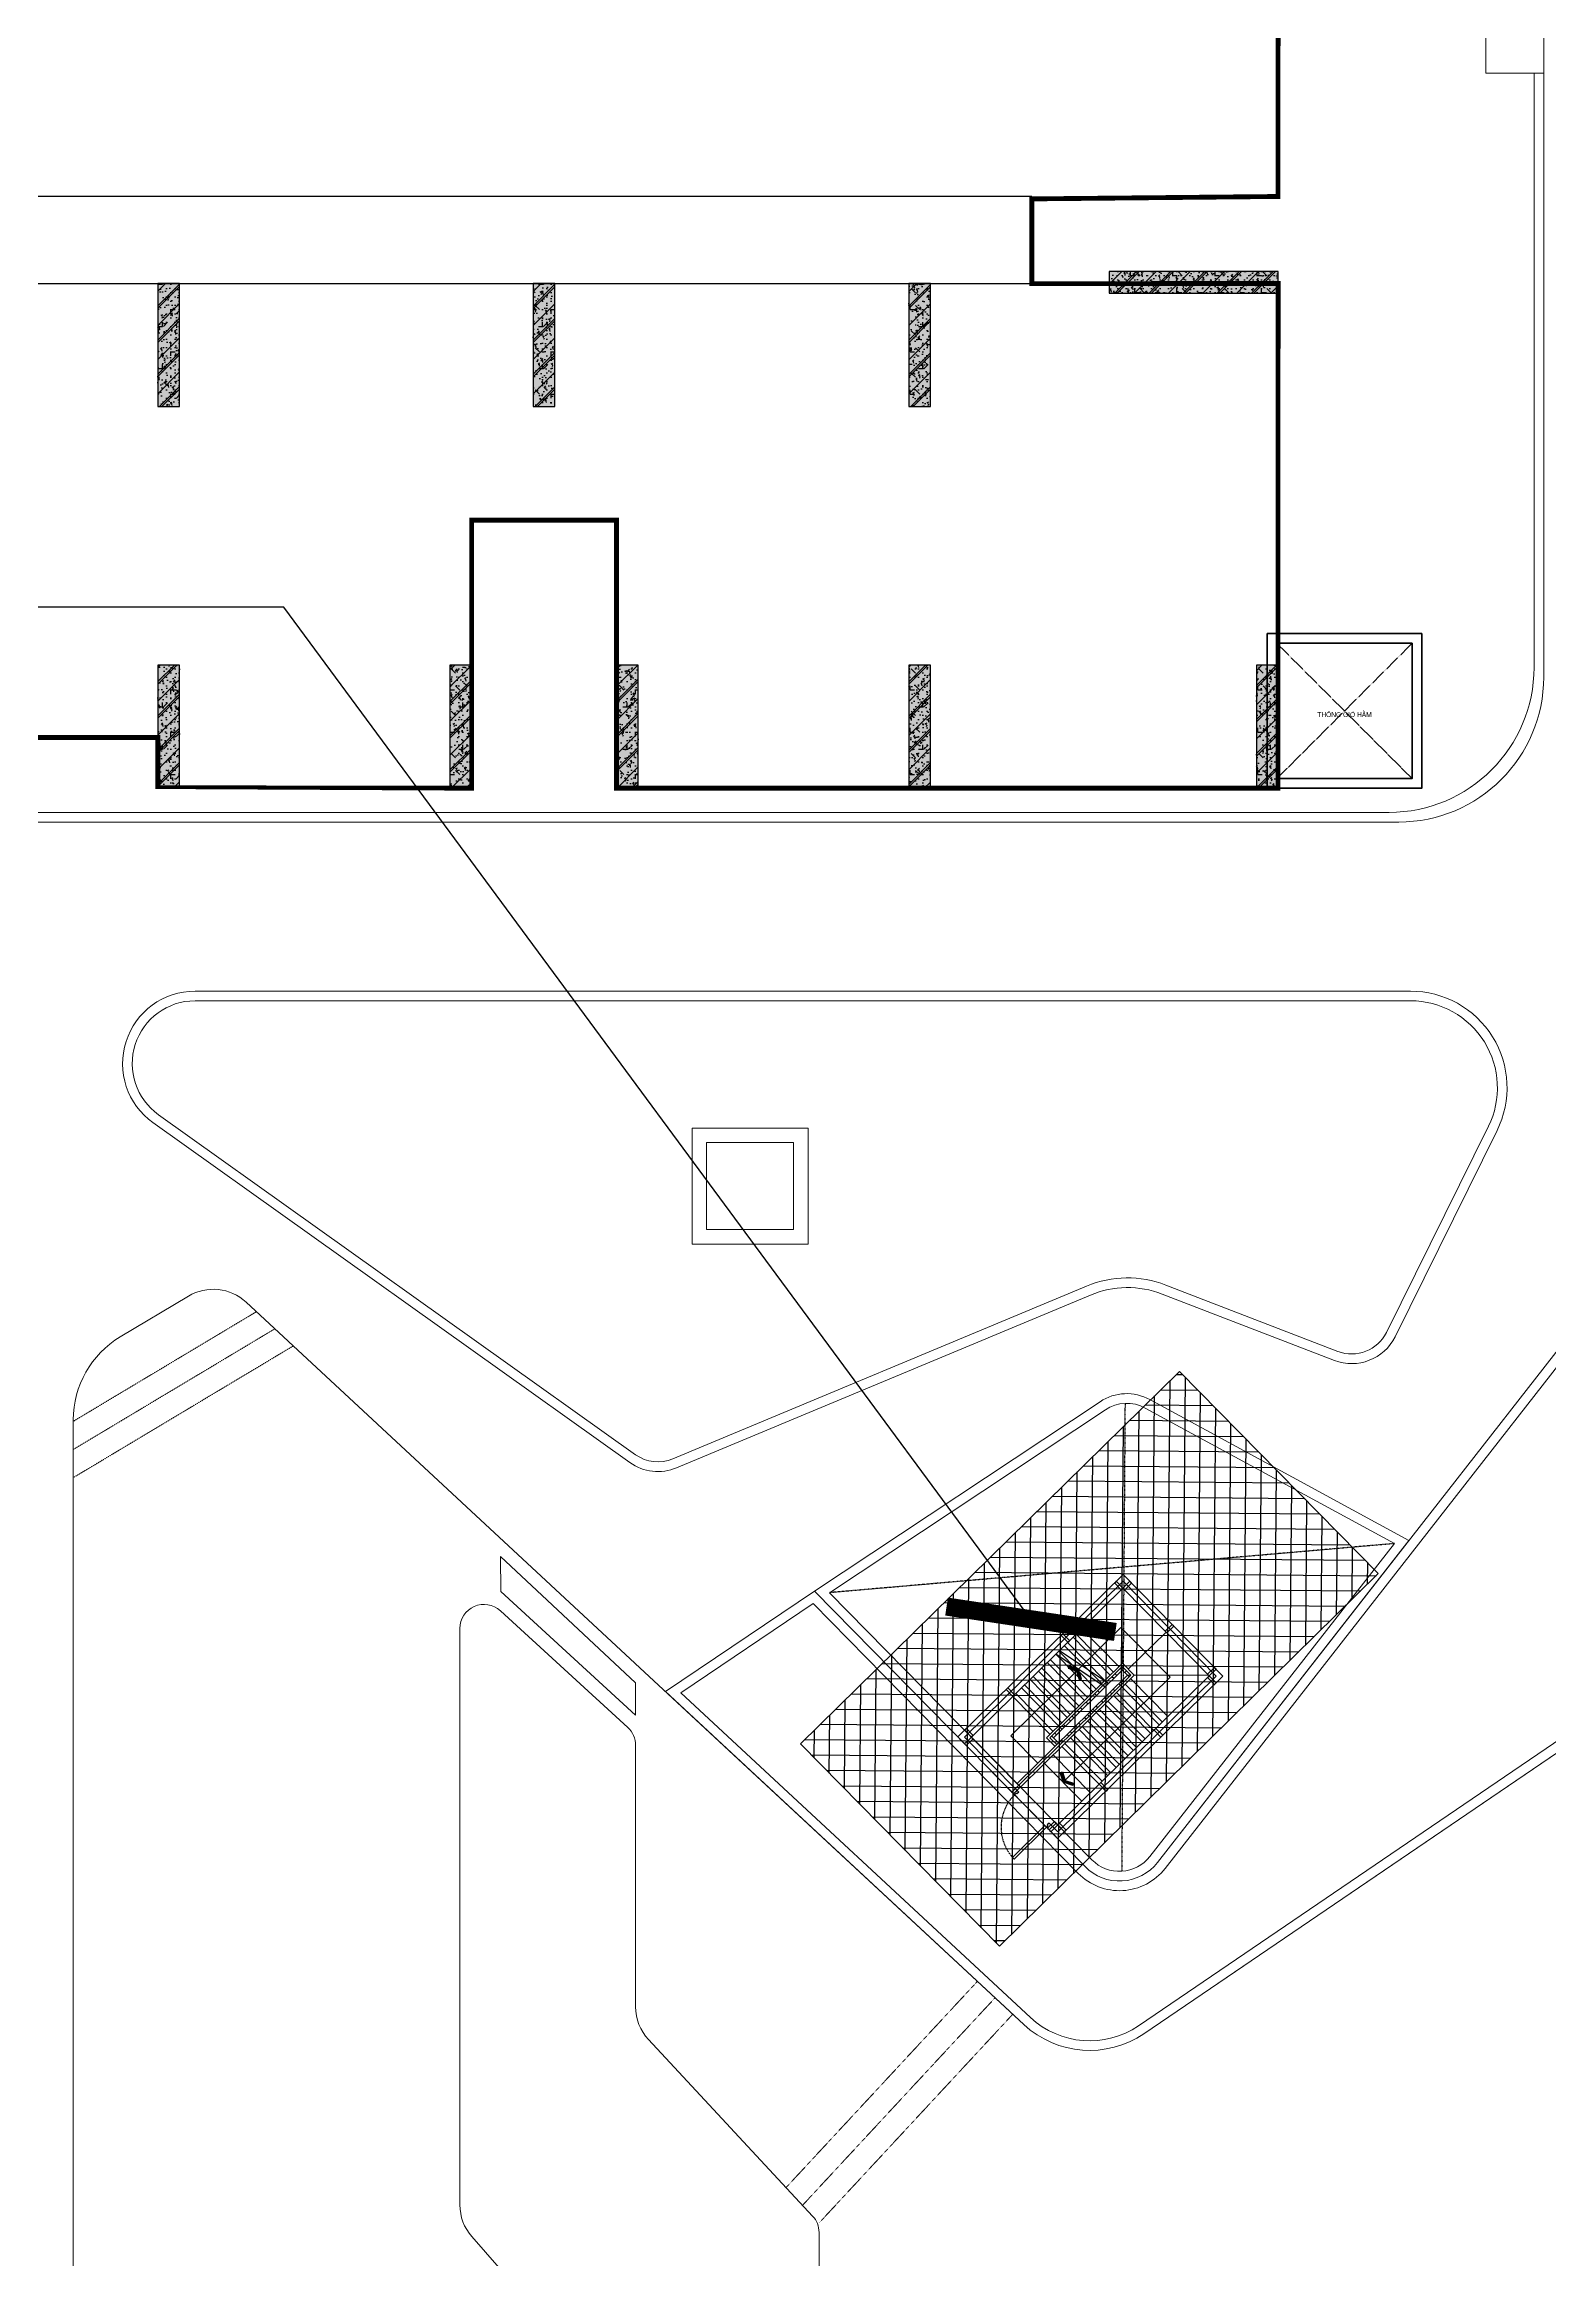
# Model space of a CAD drawing. Header units: millimetres. Extents: x 379264 to 1158416, y -283062 to 356890.
# Drawn here: x 1052620 to 1053243, y -4164 to -3247 of the extents above; entities that cross this region are included whole.
import ezdxf
from ezdxf.enums import TextEntityAlignment as Align

# ---------------------------------------------------------------- set-up
doc = ezdxf.new("R2010")
doc.units = ezdxf.units.MM
for name, pattern in [('keyplan TANG 1$0$Can Ho Tang 3$0$Unit OTEL Type3c$0$Hidden10.5', [1.5, 1, -0.5]), ('keyplan TANG 1$0$Core 1A$0$Hidden10.5', [1.5, 1, -0.5]), ('keyplan TANG 1$0$Hidden10.5', [1.5, 1, -0.5]), ('keyplan TANG 1$0$Hidden21', [3, 2, -1])]:
    doc.linetypes.add(name, pattern=pattern)
for name, color, linetype in [('BLOCK A - CHI TIET THANG 1$0$Dim 100', 1, 'Continuous'), ('CHI TIET THANG SAN VUON$0$Dim 50', 1, 'Continuous'), ('CHI TIET THANG SAN VUON$0$DnW', 20, 'Continuous'), ('keyplan TANG 1$0$Concrete Line', 250, 'Continuous'), ('keyplan TANG 1$0$Curtain Line', 250, 'Continuous'), ('keyplan TANG 1$0$Door', 250, 'Continuous'), ('keyplan TANG 1$0$Glass', 250, 'Continuous'), ('keyplan TANG 1$0$MB_Cot tang 1$0$Concrete Hatch', 250, 'Continuous'), ('keyplan TANG 1$0$MB_Cot tang 1$0$Concrete Line', 250, 'Continuous'), ('keyplan TANG 1$0$MB_Cot tang 1$0$Concrete Solid', 250, 'Continuous'), ('keyplan TANG 1$0$mb_unitmix twa 1-20$0$Net thay Tran', 250, 'Continuous'), ('keyplan TANG 1$0$Opening Hidden', 250, 'keyplan TANG 1$0$Core 1A$0$Hidden10.5'), ('keyplan TANG 1$0$Opening Line', 250, 'Continuous'), ('keyplan TANG 1$0$Opening Text', 250, 'Continuous'), ('keyplan TANG 1$0$Stair handrail', 250, 'Continuous'), ('keyplan TANG 1$0$Staircase', 250, 'Continuous'), ('keyplan TANG 1$0$Staircase Break', 250, 'Continuous'), ('keyplan TANG 1$0$Staircase Direction', 250, 'Continuous'), ('keyplan TANG 1$0$Staircase Hidden', 250, 'keyplan TANG 1$0$Hidden21')]:
    doc.layers.add(name, color=color, linetype=linetype)
for name, color, linetype, lineweight in [('keyplan TANG 1$0$Cau thang', 250, 'Continuous', 15), ('keyplan TANG 1$0$Hatch vat lieu', 250, 'Continuous', 5), ('keyplan TANG 1$0$Net cat Tuong', 250, 'Continuous', 40), ('keyplan TANG 1$0$Net Thay khac', 250, 'Continuous', 15), ('keyplan TANG 1$0$Net thay Tuong', 250, 'Continuous', 20), ('keyplan TANG 1$0$Ramp doc', 250, 'Continuous', 5)]:
    doc.layers.add(name, color=color, linetype=linetype, lineweight=lineweight)
doc.styles.add('[PMDC2013]STYLE', font='arial.ttf', dxfattribs={"width": 0.8})
doc.styles.add('keyplan TANG 1$0$VNI-HelveC', font='VHELVCN_0.TTF')
doc.dimstyles.new('BLOCK A - CHI TIET THANG 1$0$Dim 50 (A1-A2)', dxfattribs={"dimscale": 50, "dimtxt": 2.5, "dimasz": 0.7, "dimexe": 1, "dimexo": 1, "dimgap": 1, "dimtad": 1, "dimdec": 0, "dimzin": 12, "dimdsep": 46, "dimtxsty": '[PMDC2013]STYLE', "dimblk": 'ARCHTICK', "dimcen": 0, "dimdle": 1, "dimclrd": 2, "dimclre": 2, "dimclrt": 4, "dimadec": 0, "dimazin": 0, "dimtfac": 1, "dimtdec": 0, "dimtix": 1, "dimtmove": 2, "dimatfit": 3, "dimldrblk": 'ARCHTICK', "dimfxl": 1, "dimtolj": 1, "dimtzin": 0, "dimarcsym": 0})

# ---------------------------------------------------------------- blocks, each defined once
blk = doc.blocks.new('_ArchTick')
at = {"color": 0, "linetype": 'ByBlock', "const_width": 0.15}
blk.add_lwpolyline([(-0.5, -0.5), (0.5, 0.5)], dxfattribs=at)
blk = doc.blocks.new('*U31')
at = {"layer": 'keyplan TANG 1$0$Opening Hidden'}
for p, q in [((0, 0), (2800, 2800)), ((2800, 0), (0, 2800))]:
    blk.add_line(p, q, dxfattribs=at)
at = {"layer": 'keyplan TANG 1$0$Opening Line'}
blk.add_lwpolyline([(0, 0), (2800, 5.684341886080801e-14), (2800, 2800), (0, 2800)], close=True, dxfattribs=at)
at = {"layer": 'keyplan TANG 1$0$Opening Text', "style": 'keyplan TANG 1$0$VNI-HelveC'}
blk.add_attdef('OPENING', text='', height=100, dxfattribs=at).set_placement((1400.004036636092, 1325.000000000007), align=Align.MIDDLE_CENTER)
blk = doc.blocks.new('keyplan TANG 1$0$A$Cec98b088')
at = {"layer": 'keyplan TANG 1$0$Net cat Tuong'}
for points in [[(51625.00000143089, 133800.0000029143), (54825.00404919495, 133800.0000029143), (54825.00404776407, 130600), (51625, 130600)], [(51825.00000143089, 133600.0000029143), (54625.00404919495, 133600.0000029143), (54625.00404776407, 130800), (51825, 130800)]]:
    blk.add_lwpolyline(points, close=True, dxfattribs=at)
at = {"layer": 'keyplan TANG 1$0$Opening Line'}
blk.add_blockref('*U31', (51825, 130800), dxfattribs=at).add_auto_attribs({'OPENING': 'THOÂNG GIOÙ HAÀM'})
blk = doc.blocks.new('keyplan TANG 1$0$Door 1000-1')
at = {"color": 0, "linetype": 'ByBlock'}
blk.add_lwpolyline([(30, 100), (75, 100), (75, 1040.000000000015), (30, 1040.000000000015)], close=True, dxfattribs=at)
for points in [[(50, 55), (30, 55), (30, 100), (0, 100), (0, 0), (50, 0), (50, 55)], [(950.0000000000146, 55), (970.0000000000146, 55), (970.0000000000146, 100), (1000.000000000015, 100), (1000.000000000015, 0), (950.0000000000146, 0), (950.0000000000146, 55)]]:
    blk.add_lwpolyline(points, dxfattribs=at)
at = {"color": 0, "linetype": 'keyplan TANG 1$0$Hidden10.5'}
blk.add_arc((30, 100), 940.0000000000146, 0, 90, dxfattribs=at)
blk = doc.blocks.new('*U1442')
at = {"layer": 'keyplan TANG 1$0$Door'}
blk.add_blockref('keyplan TANG 1$0$Door 1000-1', (0, 0), dxfattribs=at)
blk = doc.blocks.new('keyplan TANG 1$0$Arrow 60')
at = {"linetype": 'ByBlock', "lineweight": -2}
h = blk.add_hatch(color=0, dxfattribs=at)
h.paths.add_polyline_path([(1.875, 0.9375000000000001), (1.651393202249892, 1.384713595499924), (0, 0.5590169943748364), (-1.651393202250176, 1.384713595499924), (-1.875, 0.9375000000001494), (0, 0)], flags=17)
h.paths.add_polyline_path([(1.651393202249892, 1.384713595499925), (1.875, 0.9375), (0, 0), (-1.875, 0.9375000000001492), (-1.651393202250176, 1.384713595499925), (0, 0.5590169943748364)])
blk.add_hatch(color=0, dxfattribs=at).paths.add_polyline_path([(1.651393202249892, 1.384713595499925), (1.875, 0.9375), (0, 0), (-1.875, 0.9375000000001492), (-1.651393202250176, 1.384713595499925), (0, 0.5590169943748364)])
at = {"color": 0, "linetype": 'ByBlock', "lineweight": -2}
blk.add_lwpolyline([(1.651393202249892, 1.384713595499925), (1.875, 0.9375), (0, 0), (-1.875, 0.9375000000001492), (-1.651393202250176, 1.384713595499925), (0, 0.5590169943748364)], close=True, dxfattribs=at)
blk = doc.blocks.new('keyplan TANG 1$0$A$C2EDF4948')
at = {"layer": 'keyplan TANG 1$0$Staircase'}
h = blk.add_hatch(dxfattribs=at)
h.set_pattern_fill('_USER', color=256, scale=250, angle=90, pattern_type=0)
h.set_pattern_definition([(134.5054804266072, (1851.83566381663, 1539.709282370197), (178.2958507192164, 175.2443711401622), [])])
h.paths.add_polyline_path([(2565.019066693494, 2240.686766930856), (1138.652260939765, 838.7317978095525), (1909.727493956481, 54.23005464499875), (3336.09429971021, 1456.185023766302)])
h.paths.add_polyline_path([(3371.143173938239, 1420.525853622457), (1944.77636818451, 18.57088450115407), (1979.825242412539, -17.08828564269061), (3406.192048166267, 1384.866683478613)])
h.paths.add_polyline_path([(3511.338670850382, 1277.889173047079), (2084.971865096653, -124.0657960742101), (2120.020739324682, -159.7249662180548), (3546.387545078411, 1242.230002903234)])
h.paths.add_polyline_path([(3581.436419306439, 1206.570832759404), (2155.069613552711, -195.3841363618994), (2926.144846569397, -979.8858795264532), (4352.511652323155, 422.0690895948501)])
at = {"layer": 'keyplan TANG 1$0$Curtain Line'}
for p, q in [((3280.6436532335774, 3224.4964289790128), (3262.814068161656, 3206.971991864996)), ((3420.8391501457204, 3081.8597484036336), (3280.6436532335774, 3224.4964289790128)), ((3420.839150145708, 3081.859748403629), (3563.475830721087, 3222.055245315743)), ((3563.475830721087, 3222.055245315743), (3581.000267835103, 3204.225660243821)), ((3244.984483089735, 3189.447554750979), (3262.814068161656, 3206.971991864996)), ((3385.179980001878, 3046.8108741756), (3244.984483089735, 3189.447554750979)), ((3385.179980001878, 3046.8108741756), (3403.0095650737994, 3064.3353112896166)), ((3420.8391501457204, 3081.8597484036336), (3403.0095650737994, 3064.3353112896166)), ((3420.839150145708, 3081.859748403629), (3438.363587259724, 3064.0301633317067)), ((3455.88802437374, 3046.200578259785), (3438.363587259724, 3064.0301633317067)), ((3455.88802437374, 3046.200578259785), (3598.5247049491186, 3186.3960751718987)), ((3598.5247049491186, 3186.3960751718987), (3581.000267835103, 3204.225660243821)), ((4297.061005846539, 2190.380494807585), (4439.697686421918, 2330.575991719699)), ((4332.10988007457, 2154.7213246637407), (4474.746560649949, 2294.9168215758546)), ((4439.697686421918, 2330.575991719699), (4457.222123535934, 2312.746406647777)), ((4474.746560649949, 2294.9168215758546), (4457.222123535934, 2312.746406647777)), ((2139.550208630622, 2102.932453682006), (2157.379793702543, 2120.456890796023)), ((2279.745705542766, 1960.295773106627), (2139.550208630622, 2102.932453682006)), ((2175.2093787744643, 2137.9813279100395), (2157.379793702543, 2120.456890796023)), ((2315.404875686608, 1995.3446473346603), (2175.2093787744643, 2137.9813279100395)), ((2279.745705542766, 1960.295773106627), (2297.575290614687, 1977.8202102206437)), ((2315.404875686608, 1995.3446473346603), (2297.575290614687, 1977.8202102206437)), ((4297.061005846539, 2190.380494807585), (4314.585442960555, 2172.5509097356626)), ((4332.10988007457, 2154.7213246637407), (4314.585442960555, 2172.5509097356626)), ((5173.28286154737, 1298.901241211483), (5315.919542122749, 1439.096738123597)), ((5208.331735775401, 1263.242071067639), (5350.96841635078, 1403.437567979753)), ((5315.919542122749, 1439.096738123597), (5333.443979236765, 1421.267153051675)), ((5350.96841635078, 1403.437567979753), (5333.443979236765, 1421.267153051675)), ((998.4567640276509, 981.3684783849749), (1016.286349099572, 998.8929154989917)), ((1138.652260939794, 838.7317978095962), (998.4567640276509, 981.3684783849749)), ((1034.115934171493, 1016.4173526130083), (1016.286349099572, 998.8929154989917)), ((1174.311431083636, 873.7806720376296), (1034.115934171493, 1016.4173526130083)), ((5172.672565631539, 1228.193196839595), (5190.50215070346, 1245.7176339536118)), ((5312.868062543683, 1085.556516264216), (5172.672565631539, 1228.193196839595)), ((5173.28286154737, 1298.901241211483), (5190.807298661386, 1281.0716561395611)), ((5208.331735775381, 1263.2420710676283), (5190.50215070346, 1245.7176339536118)), ((5208.331735775401, 1263.242071067639), (5190.807298661386, 1281.0716561395611)), ((5348.527232687525, 1120.6053904922496), (5208.331735775381, 1263.2420710676283)), ((5312.868062543683, 1085.556516264216), (5330.697647615603, 1103.0809533782328)), ((5348.527232687525, 1120.6053904922496), (5330.697647615603, 1103.0809533782328)), ((1138.652260939794, 838.7317978095962), (1156.4818460117149, 856.256234923613)), ((1174.311431083636, 873.7806720376296), (1156.4818460117149, 856.256234923613)), ((142.6366805753787, 140.1954969121725), (160.46626564729985, 157.71993402618924)), ((282.8321774875221, -2.441183663206175), (142.6366805753787, 140.1954969121725)), ((178.29585071922097, 175.24437114020597), (160.46626564729985, 157.71993402618924)), ((318.49134763136436, 32.607690564827294), (178.29585071922097, 175.24437114020597)), ((282.8321774875221, -2.441183663206175), (300.6617625594432, 15.08325345081056)), ((318.49134763136436, 32.607690564827294), (300.6617625594432, 15.08325345081056)), ((4067.238291172427, 141.6780957706214), (4085.067876244348, 159.20253288463815)), ((4207.433788084571, -0.9585848047572654), (4067.238291172427, 141.6780957706214)), ((4102.897461316269, 176.72696999865488), (4085.067876244348, 159.20253288463815)), ((4243.0929582284125, 34.090289423276204), (4102.897461316269, 176.72696999865488)), ((4207.433788084571, -0.9585848047572654), (4225.263373156491, 16.56585230925947)), ((4243.0929582284125, 34.090289423276204), (4225.263373156491, 16.56585230925947)), ((140.1954969121143, -142.6366805753496), (282.832177487493, -2.441183663235279)), ((140.1954969121143, -142.6366805753496), (157.7199340261301, -160.46626564727165)), ((175.24437114014592, -178.29585071919368), (157.7199340261301, -160.46626564727165)), ((175.24437114014592, -178.29585071919368), (317.8810517155247, -38.10035380707936)), ((282.832177487493, -2.441183663235279), (300.35661460150885, -20.27076873515732)), ((317.8810517155247, -38.10035380707936), (300.35661460150885, -20.27076873515732)), ((1120.480692864425, -1139.991299286543), (1263.117373439803, -999.7958023744286)), ((1120.480692864425, -1139.991299286543), (1138.005129978441, -1157.8208843584648)), ((1155.5295670924565, -1175.650469430387), (1138.005129978441, -1157.8208843584648)), ((1155.5295670924565, -1175.650469430387), (1298.1662476678346, -1035.4549725182726)), ((1263.117373439803, -999.7958023744286), (1280.6418105538187, -1017.6253874463506)), ((1298.1662476678346, -1035.4549725182726), (1280.6418105538187, -1017.6253874463506)), ((2926.144846569456, -979.8858795264096), (2943.974431641377, -962.3614424123928)), ((3066.34034348157, -1122.522560101788), (2926.144846569456, -979.8858795264096)), ((2961.8040167132986, -944.8370052983761), (2943.974431641377, -962.3614424123928)), ((3101.9995136254124, -1087.4736858737547), (2961.8040167132986, -944.8370052983761)), ((3066.34034348157, -1122.522560101788), (3084.1699285534914, -1104.9981229877712)), ((3101.9995136254124, -1087.4736858737547), (3084.1699285534914, -1104.9981229877712)), ((1856.5070516532, -1888.833872307296), (1999.143732228578, -1748.638375395152)), ((1891.5559258812316, -1924.49304245114), (2034.1926064566096, -1784.297545538996)), ((1892.639208313747, -1925.595187767496), (2035.275888889126, -1785.399690855382)), ((1927.6880825417786, -1961.25435791134), (2070.3247631171575, -1821.058860999226)), ((1999.143732228578, -1748.638375395152), (2016.668169342594, -1766.4679604670741)), ((2034.1926064566096, -1784.297545538996), (2016.668169342594, -1766.4679604670741)), ((2035.275888889126, -1785.399690855382), (2052.800326003142, -1803.2292759273041)), ((2070.3247631171575, -1821.058860999226), (2052.800326003142, -1803.2292759273041)), ((2070.324763117183, -1821.058860999212), (2088.154348189104, -1803.534423885195)), ((2210.520260029327, -1963.695541574591), (2070.324763117183, -1821.058860999212)), ((2105.9839332610254, -1786.0099867711783), (2088.154348189104, -1803.534423885195)), ((2246.1794301731693, -1928.6466673465575), (2105.9839332610254, -1786.0099867711783)), ((1856.5070516532, -1888.833872307296), (1874.0314887672157, -1906.663457379218)), ((1891.5559258812316, -1924.49304245114), (1874.0314887672157, -1906.663457379218)), ((1892.639208313747, -1925.595187767496), (1910.1636454277627, -1943.424772839418)), ((1927.6880825417786, -1961.25435791134), (1910.1636454277627, -1943.424772839418)), ((2210.520260029327, -1963.695541574591), (2228.3498451012483, -1946.1711044605743)), ((2246.1794301731693, -1928.6466673465575), (2228.3498451012483, -1946.1711044605743))]:
    blk.add_line(p, q, dxfattribs=at)
for points in [[(1155.529567092512, -1175.650469430402), (0, 0), (3423.280333808973, 3364.691925891151), (5491.163913262862, 1260.800887404359), (2067.883579453919, -2103.891038486763), (1856.50705165317, -1888.833872307296)], [(1298.16624766789, -1035.454972518288), (282.832177487493, -2.441183663235279), (3420.839150145708, 3081.859748403629), (5208.331735775399, 1263.242071067623), (2070.324763117154, -1821.058860999241), (1999.143732228549, -1748.638375395152)]]:
    blk.add_lwpolyline(points, dxfattribs=at)
at = {"layer": 'keyplan TANG 1$0$Door'}
blk.add_line((1856.50705165317, -1888.833872307296), (1155.529567092512, -1175.650469430402), dxfattribs=at)
at = {"layer": 'keyplan TANG 1$0$Glass'}
blk.add_lwpolyline([(1226.847907380201, -1105.552720974345), (141.4160887437465, -1.220591831603087), (3422.05974197734, 3223.275837147376), (5349.747824519145, 1262.02147923602), (2069.104171285551, -1962.474949742988), (1927.825391940889, -1818.736123851239)], dxfattribs=at)
at = {"layer": 'keyplan TANG 1$0$Net cat Tuong'}
for p, q in [((1155.529567092512, -1175.650469430402), (1298.16624766789, -1035.454972518288)), ((1999.143732228549, -1748.638375395152), (1856.50705165317, -1888.833872307296))]:
    blk.add_line(p, q, dxfattribs=at)
at = {"layer": 'keyplan TANG 1$0$Net Thay khac'}
for points in [[(3406.192048166035, 1525.083070450666), (3406.192048166035, 3067.463327145917)], [(3530.083699796, 1401.47567671891), (4314.585442960437, 2172.550909735524)], [(3406.192048166035, 1384.866683478729), (3406.192048166035, 1454.974876964523)], [(3458.76535950831, 1331.377928262853), (3494.424529652169, 1366.426802490882)], [(3511.338670850382, 1277.889173047108), (3581.446864336496, 1277.889173047108)], [(3651.555057822639, 1277.889173047108), (5193.935314517672, 1277.889173047108)]]:
    blk.add_lwpolyline(points, dxfattribs=at)
at = {"layer": 'keyplan TANG 1$0$Stair handrail'}
for points in [[(1264.200655872439, -1000.897947690828), (3582.046715222241, 1277.278877131277), (3406.802344082098, 1455.574727850486), (1909.117198040243, -16.47798972729652), (2049.312694952765, -159.1146703024278)], [(2013.653524808993, -194.1635445305437), (1838.409153668268, -15.86769381158228), (3407.4126399979, 1526.282772222359), (3652.7547595941, 1276.668581215461), (1299.249530100467, -1036.557117834687)]]:
    blk.add_lwpolyline(points, dxfattribs=at)
at = {"layer": 'keyplan TANG 1$0$Staircase'}
for p, q in [((3420.839150145737, 3081.859748403629), (282.8321774875221, -2.441183663220727)), ((5208.331735775399, 1263.242071067623), (3420.839150145737, 3081.859748403629)), ((2979.502598271763, 1105.696281485973), (2208.427365255047, 1890.198024650526)), ((3157.798448990972, 1280.940652626145), (2386.723215974256, 2065.442395790684)), ((3336.09429971021, 1456.185023766302), (2565.019066693494, 2240.686766930856)), ((2622.910896833346, 755.2075392056431), (1851.83566381663, 1539.709282370197)), ((3406.192048166267, 1384.866683478613), (1979.825242412539, -17.08828564269061)), ((2801.206747552555, 930.4519103458006), (2030.131514535839, 1714.953653510354)), ((3546.387545078411, 1242.230002903234), (3371.143173938239, 1420.525853622457)), ((3371.143173938239, 1420.525853622457), (3406.192048166267, 1384.866683478613)), ((3511.338670850382, 1277.889173047079), (1229.151781644381, -965.2387775469979)), ((2088.02334467569, 229.4744257851562), (1316.948111658974, 1013.97616894971)), ((2266.319195394899, 404.7187969253137), (1495.243962378183, 1189.220540089867)), ((2444.615046114137, 579.9631680654857), (1673.539813097392, 1364.464911230039)), ((5208.331735775399, 1263.242071067623), (2070.324763117183, -1821.058860999226)), ((3049.600346727821, 1034.377941198283), (3014.551472499792, 1070.037111342128)), ((3189.795843639964, 891.7412606229191), (3154.746969411935, 927.4004307667492)), ((3227.896197447029, 1209.622312338455), (3192.847323219001, 1245.281482482285)), ((3368.091694359173, 1066.985631763077), (3333.042820131144, 1102.644801906921)), ((4174.215801603917, 246.8247184546781), (3403.140568587201, 1031.326461619232)), ((3511.338670850382, 1277.889173047079), (3546.387545078411, 1242.230002903234)), ((4352.511652323155, 422.0690895948501), (3581.436419306439, 1206.570832759404)), ((1909.727493955957, 54.23005464448943), (1138.652260937408, 838.7317978072388)), ((2514.712794570194, 508.6448277777963), (2479.663920342166, 544.303997921641)), ((2693.008645289403, 683.8891989179538), (2657.959771061374, 719.5483690617984)), ((2833.204142201517, 541.2525183425896), (2798.155267973489, 576.9116884864343)), ((2871.304496008612, 859.1335700581112), (2836.255621780583, 894.7927402019559)), ((3639.328249446291, -278.9083949658088), (2868.253016429546, 505.5933481987449)), ((3011.499992920726, 716.4968894827471), (2976.451118692727, 752.1560596265772)), ((3817.6241001655, -103.6640238256514), (3046.548867148784, 680.8377193389024)), ((3995.919950884709, 71.58034731452062), (3224.844717867993, 856.0820904790744)), ((2084.971865096537, -124.0657960743119), (1944.776368184073, 18.57088450073206)), ((2158.121093131747, 158.1560854974668), (2123.072218903719, 193.8152556413115)), ((2298.316590043891, 15.51940492210269), (2263.267715815862, 51.17857506593282)), ((2336.416943850985, 333.4004566376243), (2301.368069622928, 369.059626781469)), ((2476.6124407631, 190.7637760622601), (2441.563566535071, 226.4229462060903)), ((3282.736548007844, -629.3971372461383), (2511.661314991128, 155.1046059184155)), ((2654.908291482308, 366.0081472024322), (2619.85941725428, 401.6673173462623)), ((3461.032398727053, -454.1527661059663), (2689.957165710337, 330.3489770585875)), ((2747.848995850189, -1155.130250666625), (1976.773762833502, -370.6285075020714)), ((2926.144846569397, -979.8858795264532), (2155.069613552711, -195.3841363618994)), ((3104.440697288635, -804.6415083862958), (2333.365464271919, -20.13976522174198)), ((2569.55314513098, -1330.374621806783), (1798.477912114293, -545.8728786422289))]:
    blk.add_line(p, q, dxfattribs=at)
blk.add_lwpolyline([(1656.668807102571, -545.0385767239495), (1095.886819454026, 25.50814557755075), (3378.466724927974, 2269.022386084966)], dxfattribs=at)
at = {"layer": 'keyplan TANG 1$0$Staircase Break'}
for p, q in [((3049.600346727821, 1034.377941198283), (2030.131514535839, 1714.953653510369)), ((3122.449955208052, 1105.980750654737), (2102.98112301607, 1786.556462966808))]:
    blk.add_line(p, q, dxfattribs=at)
at = {"layer": 'keyplan TANG 1$0$Staircase Direction'}
for q in [(3378.466724927974, 2269.022386084966), (2184.015528622636, -938.1237502245203)]:
    blk.add_line((4394.884077540919, 1234.906451913514), q, dxfattribs=at)
at = {"layer": 'keyplan TANG 1$0$Staircase Hidden'}
blk.add_line((1229.151781644381, -965.2387775469979), (1124.005158960295, -858.2612671154639), dxfattribs=at)
at = {"layer": 'keyplan TANG 1$0$Door', "rotation": 134.5054804266071}
blk.add_blockref('*U1442', (1927.825391940831, -1818.736123851151), dxfattribs=at)
at = {"layer": 'keyplan TANG 1$0$Staircase Direction'}
for p, xscale, yscale, zscale, rotation in [((2497.388062623853, 1403.023118700658), -100, 100, 100, 134.5054804266071), ((2184.015528622636, -938.1237502245058), 99.99999999999999, 99.99999999999999, 99.99999999999999, 314.5054804266072)]:
    blk.add_blockref('keyplan TANG 1$0$Arrow 60', p, dxfattribs=dict(at, xscale=xscale, yscale=yscale, zscale=zscale, rotation=rotation))
blk = doc.blocks.new('keyplan TANG 1$0$A$Cfd327bcb')
at = {"layer": 'keyplan TANG 1$0$Cau thang'}
blk.add_blockref('keyplan TANG 1$0$A$C2EDF4948', (45217.16782251231, 111210.5713838613), dxfattribs=at)
blk = doc.blocks.new('*U1378')
at = {"layer": 'keyplan TANG 1$0$MB_Cot tang 1$0$Concrete Hatch'}
h = blk.add_hatch(dxfattribs=at)
h.set_pattern_fill('CONCRETE', color=256, scale=50, style=0, pattern_type=2)
h.set_pattern_definition([(45, (-100, -2300), (-176.7766952966369, 176.7766952966369), []), (45, (-100, -2250), (-353.5533905932737, 353.5533905932738), []), (49.99999999999999, (-100, -2300), (358.6300913003767, -31.37606749129755), [37.5, -412.5]), (355, (-100, -2300), (-69.3756668065, 376.0960668500059), [30, -330]), (100.4514, (-70.11416, -2302.614669999999), (289.2546908570108, 344.7197710304768), [31.870095, -350.571056]), (46.18420000000001, (-100, -2200), (533.6205243128222, -82.75950716450905), [56.25, -618.75]), (96.6356, (-55.53162750000001, -2206.8966535), (467.3313527743517, 487.0589354502209), [47.805144, -525.8565]), (351.1842, (-100, -2200), (467.3309725668136, 487.0593004626623), [45, -495]), (21, (-50, -2225), (298.4535260592309, -201.3094453326694), [37.5, -412.5]), (326.0000000000001, (-50, -2225), (121.6576659607909, 362.5750225234265), [30, -330]), (71.4514, (-25.1288835, -2241.775803), (420.111314290745, 161.2652483549762), [31.870095, -350.571056]), (37.50000000000001, (-100, -2300), (6.079927658645334, 166.4469269156558), [0, -326, 0, -335, 0, -331.25]), (7.499999999999999, (-100, -2300), (131.5347687210743, 197.2058559411801), [0, -191, 0, -318.5, 0, -126.25]), (327.5, (-211.5, -2300), (266.9112180862045, -11.2774358671899), [0, -125, 0, -390, 0, -517.5]), (317.5, (-261.5, -2300), (291.5930846711931, 50.05249116615882), [0, -162.5, 0, -259, 0, -367.5]), (0, (75, -2125), (0, 875), [87.5, -787.5]), (0, (337.5, -1950), (0, 875), [87.5, -787.5]), (0, (162.5, -1600), (0, 875), [87.5, -350, 87.5, -350]), (90, (75, -2125), (-875, 5.35782974626967e-14), [87.5, -787.5]), (90, (162.5, -1600), (-875, 5.35782974626967e-14), [87.5, -787.5]), (90, (425, -1950), (-875, 5.35782974626967e-14), [87.5, -787.5]), (90, (600, -1687.5), (-875, 5.35782974626967e-14), [87.5, -787.5]), (135, (162.5, -2125), (-875.016357447105, 8.881784197001252e-14), [123.76, -1113.7]), (135, (250, -1600), (-875.016357447105, 8.881784197001252e-14), [123.76, -1113.7]), (45, (337.5, -1950), (8.881784197001252e-14, 875.016357447105), [123.76, -247.485, 123.76, -742.455]), (0, (-275, -2300), (87.5, 87.5), [-175, 0])])
h.paths.add_polyline_path([(-250, 150), (-250, -2400), (200, -2400), (200, 150)])
at = {"layer": 'keyplan TANG 1$0$MB_Cot tang 1$0$Concrete Solid'}
blk.add_hatch(color=256, dxfattribs=at).paths.add_polyline_path([(-250, 150), (-250, -2400), (200, -2400), (200, 150)])
at = {"layer": 'keyplan TANG 1$0$MB_Cot tang 1$0$Concrete Line'}
blk.add_lwpolyline([(-250, 150), (-250, -2400), (200, -2400), (200, 150)], close=True, dxfattribs=at)
blk = doc.blocks.new('*U58')
at = {"layer": 'keyplan TANG 1$0$MB_Cot tang 1$0$Concrete Hatch'}
h = blk.add_hatch(dxfattribs=at)
h.set_pattern_fill('CONCRETE', color=256, scale=50, style=0, pattern_type=2)
h.set_pattern_definition([(45, (100, -2300), (-176.7766952966369, 176.7766952966369), []), (45, (100, -2250), (-353.5533905932737, 353.5533905932738), []), (49.99999999999999, (100, -2300), (358.6300913003767, -31.37606749129755), [37.5, -412.5]), (355, (100, -2300), (-69.3756668065, 376.0960668500059), [30, -330]), (100.4514, (129.88584, -2302.614669999999), (289.2546908570108, 344.7197710304768), [31.870095, -350.571056]), (46.18420000000001, (100, -2200), (533.6205243128222, -82.75950716450905), [56.25, -618.75]), (96.6356, (144.4683725, -2206.8966535), (467.3313527743517, 487.0589354502209), [47.805144, -525.8565]), (351.1842, (100, -2200), (467.3309725668136, 487.0593004626623), [45, -495]), (21, (150, -2225), (298.4535260592309, -201.3094453326694), [37.5, -412.5]), (326.0000000000001, (150, -2225), (121.6576659607909, 362.5750225234265), [30, -330]), (71.4514, (174.8711165, -2241.775803), (420.111314290745, 161.2652483549762), [31.870095, -350.571056]), (37.50000000000001, (100, -2300), (6.079927658645334, 166.4469269156558), [0, -326, 0, -335, 0, -331.25]), (7.499999999999999, (100, -2300), (131.5347687210743, 197.2058559411801), [0, -191, 0, -318.5, 0, -126.25]), (327.5, (-11.5, -2300), (266.9112180862045, -11.2774358671899), [0, -125, 0, -390, 0, -517.5]), (317.5, (-61.5, -2300), (291.5930846711931, 50.05249116615882), [0, -162.5, 0, -259, 0, -367.5]), (0, (275, -2125), (0, 875), [87.5, -787.5]), (0, (537.5, -1950), (0, 875), [87.5, -787.5]), (0, (362.5, -1600), (0, 875), [87.5, -350, 87.5, -350]), (90, (275, -2125), (-875, 5.35782974626967e-14), [87.5, -787.5]), (90, (362.5, -1600), (-875, 5.35782974626967e-14), [87.5, -787.5]), (90, (625, -1950), (-875, 5.35782974626967e-14), [87.5, -787.5]), (90, (800, -1687.5), (-875, 5.35782974626967e-14), [87.5, -787.5]), (135, (362.5, -2125), (-875.016357447105, 8.881784197001252e-14), [123.76, -1113.7]), (135, (450, -1600), (-875.016357447105, 8.881784197001252e-14), [123.76, -1113.7]), (45, (537.5, -1950), (8.881784197001252e-14, 875.016357447105), [123.76, -247.485, 123.76, -742.455]), (0, (-75, -2300), (87.5, 87.5), [-175, 0])])
h.paths.add_polyline_path([(-150, 150), (-150, -2400), (300, -2400), (300, 150)])
at = {"layer": 'keyplan TANG 1$0$MB_Cot tang 1$0$Concrete Solid'}
blk.add_hatch(color=256, dxfattribs=at).paths.add_polyline_path([(-150, 150), (-150, -2400), (300, -2400), (300, 150)])
at = {"layer": 'keyplan TANG 1$0$MB_Cot tang 1$0$Concrete Line'}
blk.add_lwpolyline([(-150, 150), (-150, -2400), (300, -2400), (300, 150)], close=True, dxfattribs=at)
blk = doc.blocks.new('*U1380')
at = {"layer": 'keyplan TANG 1$0$MB_Cot tang 1$0$Concrete Hatch'}
h = blk.add_hatch(dxfattribs=at)
h.set_pattern_fill('CONCRETE', color=256, scale=50, style=0, pattern_type=2)
h.set_pattern_definition([(45, (0, -2300), (-176.7766952966369, 176.7766952966369), []), (45, (0, -2250), (-353.5533905932737, 353.5533905932738), []), (49.99999999999999, (0, -2300), (358.6300913003767, -31.37606749129755), [37.5, -412.5]), (355, (0, -2300), (-69.3756668065, 376.0960668500059), [30, -330]), (100.4514, (29.88584, -2302.614669999999), (289.2546908570108, 344.7197710304768), [31.870095, -350.571056]), (46.18420000000001, (0, -2200), (533.6205243128222, -82.75950716450905), [56.25, -618.75]), (96.6356, (44.46837249999999, -2206.8966535), (467.3313527743517, 487.0589354502209), [47.805144, -525.8565]), (351.1842, (0, -2200), (467.3309725668136, 487.0593004626623), [45, -495]), (21, (50, -2225), (298.4535260592309, -201.3094453326694), [37.5, -412.5]), (326.0000000000001, (50, -2225), (121.6576659607909, 362.5750225234265), [30, -330]), (71.4514, (74.8711165, -2241.775803), (420.111314290745, 161.2652483549762), [31.870095, -350.571056]), (37.50000000000001, (0, -2300), (6.079927658645334, 166.4469269156558), [0, -326, 0, -335, 0, -331.25]), (7.499999999999999, (0, -2300), (131.5347687210743, 197.2058559411801), [0, -191, 0, -318.5, 0, -126.25]), (327.5, (-111.5, -2300), (266.9112180862045, -11.2774358671899), [0, -125, 0, -390, 0, -517.5]), (317.5, (-161.5, -2300), (291.5930846711931, 50.05249116615882), [0, -162.5, 0, -259, 0, -367.5]), (0, (175, -2125), (0, 875), [87.5, -787.5]), (0, (437.5, -1950), (0, 875), [87.5, -787.5]), (0, (262.5, -1600), (0, 875), [87.5, -350, 87.5, -350]), (90, (175, -2125), (-875, 5.35782974626967e-14), [87.5, -787.5]), (90, (262.5, -1600), (-875, 5.35782974626967e-14), [87.5, -787.5]), (90, (525, -1950), (-875, 5.35782974626967e-14), [87.5, -787.5]), (90, (700, -1687.5), (-875, 5.35782974626967e-14), [87.5, -787.5]), (135, (262.5, -2125), (-875.016357447105, 8.881784197001252e-14), [123.76, -1113.7]), (135, (350, -1600), (-875.016357447105, 8.881784197001252e-14), [123.76, -1113.7]), (45, (437.5, -1950), (8.881784197001252e-14, 875.016357447105), [123.76, -247.485, 123.76, -742.455]), (0, (-175, -2300), (87.5, 87.5), [-175, 0])])
h.paths.add_polyline_path([(-200, 150), (-200, -2400), (250, -2400), (250, 150)])
at = {"layer": 'keyplan TANG 1$0$MB_Cot tang 1$0$Concrete Solid'}
blk.add_hatch(color=256, dxfattribs=at).paths.add_polyline_path([(-200, 150), (-200, -2400), (250, -2400), (250, 150)])
at = {"layer": 'keyplan TANG 1$0$MB_Cot tang 1$0$Concrete Line'}
blk.add_lwpolyline([(-200, 150), (-200, -2400), (250, -2400), (250, 150)], close=True, dxfattribs=at)
blk = doc.blocks.new('*U1391')
at = {"layer": 'keyplan TANG 1$0$MB_Cot tang 1$0$Concrete Hatch'}
h = blk.add_hatch(dxfattribs=at)
h.set_pattern_fill('CONCRETE', color=256, scale=50, style=0, pattern_type=2)
h.set_pattern_definition([(45, (1050, -199.9999999999998), (-176.7766952966369, 176.7766952966369), []), (45, (1050, -149.9999999999998), (-353.5533905932737, 353.5533905932738), []), (49.99999999999999, (1050, -199.9999999999998), (358.6300913003767, -31.37606749129755), [37.5, -412.5]), (355, (1050, -199.9999999999998), (-69.3756668065, 376.0960668500059), [30, -330]), (100.4514, (1079.88584, -202.6146699999998), (289.2546908570108, 344.7197710304768), [31.870095, -350.571056]), (46.18420000000001, (1050, -99.99999999999983), (533.6205243128222, -82.75950716450905), [56.25, -618.75]), (96.6356, (1094.4683725, -106.8966534999998), (467.3313527743517, 487.0589354502209), [47.805144, -525.8565]), (351.1842, (1050, -99.99999999999983), (467.3309725668136, 487.0593004626623), [45, -495]), (21, (1100, -124.9999999999998), (298.4535260592309, -201.3094453326694), [37.5, -412.5]), (326.0000000000001, (1100, -124.9999999999998), (121.6576659607909, 362.5750225234265), [30, -330]), (71.4514, (1124.8711165, -141.7758029999998), (420.111314290745, 161.2652483549762), [31.870095, -350.571056]), (37.50000000000001, (1050, -199.9999999999998), (6.079927658645334, 166.4469269156558), [0, -326, 0, -335, 0, -331.25]), (7.499999999999999, (1050, -199.9999999999998), (131.5347687210743, 197.2058559411801), [0, -191, 0, -318.5, 0, -126.25]), (327.5, (938.5, -199.9999999999998), (266.9112180862045, -11.2774358671899), [0, -125, 0, -390, 0, -517.5]), (317.5, (888.5, -199.9999999999998), (291.5930846711931, 50.05249116615882), [0, -162.5, 0, -259, 0, -367.5]), (0, (1225, -24.99999999999983), (0, 875), [87.5, -787.5]), (0, (1487.5, 150.0000000000002), (0, 875), [87.5, -787.5]), (0, (1312.5, 500.0000000000002), (0, 875), [87.5, -350, 87.5, -350]), (90, (1225, -24.99999999999983), (-875, 5.35782974626967e-14), [87.5, -787.5]), (90, (1312.5, 500.0000000000002), (-875, 5.35782974626967e-14), [87.5, -787.5]), (90, (1575, 150.0000000000002), (-875, 5.35782974626967e-14), [87.5, -787.5]), (90, (1750, 412.5000000000002), (-875, 5.35782974626967e-14), [87.5, -787.5]), (135, (1312.5, -24.99999999999983), (-875.016357447105, 8.881784197001252e-14), [123.76, -1113.7]), (135, (1400, 500.0000000000002), (-875.016357447105, 8.881784197001252e-14), [123.76, -1113.7]), (45, (1487.5, 150.0000000000002), (8.881784197001252e-14, 875.016357447105), [123.76, -247.485, 123.76, -742.455]), (0, (875, -199.9999999999998), (87.5, 87.5), [-175, 0])])
h.paths.add_polyline_path([(-1200, 150), (-1200, -299.9999999999998), (2300, -299.9999999999999), (2300, 150)])
at = {"layer": 'keyplan TANG 1$0$MB_Cot tang 1$0$Concrete Solid'}
blk.add_hatch(color=256, dxfattribs=at).paths.add_polyline_path([(-1200, 150), (-1200, -299.9999999999998), (2300, -299.9999999999999), (2300, 150)])
at = {"layer": 'keyplan TANG 1$0$MB_Cot tang 1$0$Concrete Line'}
blk.add_lwpolyline([(-1200, 150), (-1200, -299.9999999999998), (2300, -299.9999999999999), (2300, 150)], close=True, dxfattribs=at)
blk = doc.blocks.new('keyplan TANG 1')
at = {"color": 7, "const_width": 100}
blk.add_lwpolyline([(51849.99999999998, 147049.9999934825), (51849.22730582915, 142850.0000023286), (46749.99999999988, 142800.0000000003), (46750.0000317989, 141044.2857124685), (51850, 141049.9999999999), (51848.45461165832, 130599.9999999999), (38149.99999999999, 130599.9999999999), (38149.99999999996, 136150.0000031281), (35150.00000010683, 136150.0000018544), (35150.00000010683, 130600.0000018544), (28650, 130599.9999999999), (28649.99999970043, 131649.9999994063), (23846.90922331624, 131649.9999994063)], dxfattribs=at)
at = {"layer": 'keyplan TANG 1$0$Hatch vat lieu'}
blk.add_lwpolyline([(57150, 145400.0000146566), (57150, 133099.9999999998, -0.414213562373095), (54150, 130099.9999999998), (23846.90922331635, 130099.9999999998)], format="xyb", dxfattribs=at)
for points in [[(56205.24792232655, 123601.4070662289, 0.5562375110274282), (54592.09903703071, 126199.9999999998), (29420.6487006091, 126199.9999999998, 0.7300783279523014), (28666.27963133552, 123841.2614546907), (38543.14228860883, 116803.8302370184, 0.2591918782612139), (39315.48662816314, 116717.0773013445), (47885.2762931661, 120293.6122419499, -0.1931453142958636), (49523.67322750331, 120316.1822055399), (53088.12353348662, 118942.607230159, 0.3875559772616345), (54092.74207707122, 119334.16864503)], [(69650.00000000105, 126199.9999999998, -0.4142135623730951), (72450.00000000105, 123399.9999999998), (72450.00000000105, 122433.7915283722, -0.2483714283914632), (71224.09399857139, 120118.1430050283), (48959.54334055964, 104983.5078398299, -0.3495932352257843), (46723.0031668219, 105152.9349249923), (39482.54348790756, 111874.2834443117), (42221.52035380335, 113721.4930291785), (47709.98337975569, 108137.4609830336, 0.4530557522071221), (49511.39299721149, 108239.8102824394), (63003.84512470639, 125508.2355231003, -0.2308598615268708), (64422.22942571167, 126199.9999999998)]]:
    blk.add_lwpolyline(points, format="xyb", close=True, dxfattribs=at)
at = {"layer": 'keyplan TANG 1$0$mb_unitmix twa 1-20$0$Net thay Tran'}
blk.add_lwpolyline([(10450.0000065181, 147850.0000020646), (10449.99999999991, 95349.99999896024), (12249.99999342476, 95349.99999896024), (12249.99999342476, 141249.9999910947), (12450, 141249.9999910947), (12450, 141050), (46748.45462060507, 141049.9999999999), (46748.45462060507, 142849.9999999999), (12450, 142849.9999826836), (12450, 142649.9999826836), (12250, 142649.9999826836), (12250.00000651844, 147850.0000020646)], close=True, dxfattribs=at)
at = {"layer": 'keyplan TANG 1$0$Net Thay khac'}
for points in [[(57350, 145400.0000146566), (57350, 132899.9999999998, -0.414213562373095), (54350, 129899.9999999998), (23846.90922331635, 129899.9999999998)], [(63158.20592837804, 108711.5894751342), (62298.88413003844, 113809.2756865358), (49071.97862617078, 104818.1043738761, -0.3495932352257886), (46586.9339886849, 105006.3566907223), (30477.03834166669, 119961.2391225682, 0.3334625448537781), (29283.21457943856, 120086.4507862388), (27873.04425692908, 119242.6227202207, 0.2637644092059549), (26900.00000000215, 117526.4170502122), (26900.00000000169, 99309.44150566455, 0.3276228894507646), (29000.87533019885, 96447.34876989375), (43832.13923452771, 91788.11635049462, -0.2361573345572308), (45440.77425168199, 90233.87076099671), (51956.01073264296, 71743.5885499948, -0.7101796795247883), (51218.61233487853, 71153.93529097427), (49823.36923252587, 72029.71140542562, -0.1946278098924115), (48505.23744372278, 73853.53861138836), (44117.17927425198, 91679.04469173535)]]:
    blk.add_lwpolyline(points, format="xyb", dxfattribs=at)
for points in [[(56384.4866873594, 123512.6745180322, 0.5562375110274079), (54592.09903703071, 126399.9999999998), (29420.6487006091, 126399.9999999998, 0.7300783279522763), (28550.22285144718, 123678.3786015662), (38427.08550872048, 116640.9473838939, 0.259191878261222), (39392.51593315881, 116532.5062143024), (47962.30559815944, 120109.0411549069, -0.193145314295868), (49451.75735664496, 120129.5593036262), (53016.20766262442, 118755.9843282467, 0.3875559772616574), (54271.98084210372, 119245.4360968324)], [(69650.00000000105, 126399.9999999998, -0.414213562373095), (72650.00000000105, 123399.9999999998), (72650.00000000105, 122433.7915283722, -0.2483714283914621), (71336.52928418352, 119952.7395390751), (49071.97862617183, 104818.1043738768, -0.3495932352257886), (46586.93398868624, 105006.356690723), (39161.76067084121, 111899.1756412832), (42247.57655984361, 113980.2989827304), (47852.62006033107, 108277.6564799457, 0.45305575220715), (49353.79474154412, 108362.9475627838), (62846.24686903914, 125631.3728034448, -0.2308598615268768), (64422.22942571167, 126399.9999999998)], [(38382.84878502169, 111156.199202206), (35743.50094230834, 113574.6017524459, 0.6525053526122765), (34905.7145057848, 113205.9551421253), (34905.71450578264, 101275.2255770735, 0.1814367724435022), (35152.55012145598, 100617.3932198715), (39251.47074301256, 95924.4634900706, 0.1379839586727153), (39478.19882353098, 95776.36421271326), (41694.12958152225, 95080.23093011772, 0.5064288696461526), (42343.98369182536, 95557.20975672064), (42344.36069174699, 100703.3543749264, 0.1895780799875592), (42210.42810732109, 101043.9708748514), (38812.92752003344, 104695.7259030096, -0.1895591071489607), (38545.06234849815, 105376.8856441489), (38545.06234849815, 110787.5525918857, 0.2102835230387637)]]:
    blk.add_lwpolyline(points, format="xyb", close=True, dxfattribs=at)
at = {"layer": 'keyplan TANG 1$0$Net Thay khac', "elevation": -0.005871548599825442}
for points in [[(39716.11447936849, 121164.9314012909), (42116.11447936849, 121164.9314012909), (42116.11447936849, 123564.9314012909), (39716.11447936849, 123564.9314012909)], [(40016.11447936849, 121464.9314012909), (41816.11447936849, 121464.9314012909), (41816.11447936849, 123264.9314012909), (40016.11447936849, 123264.9314012909)]]:
    blk.add_lwpolyline(points, close=True, dxfattribs=at)
at = {"layer": 'keyplan TANG 1$0$Net Thay khac', "color": 251, "linetype": 'keyplan TANG 1$0$Can Ho Tang 3$0$Unit OTEL Type3c$0$Hidden10.5'}
for points in [[(30690.42841737589, 119763.1482374336), (26900.00000000221, 117495.0038651606)], [(31072.09083146614, 119408.8494476348), (26900.00000000221, 116912.3231192066)], [(31453.75324555626, 119054.5506578363), (26900.00000000221, 116329.6423732527)], [(41661.38554736372, 101634.10143627), (45622.74898763467, 105901.4135954735)], [(42002.88032255246, 101267.0506498623), (45989.19457330124, 105561.2406501272)], [(42344.37509774108, 100899.9998634547), (46355.64015896793, 105221.0677047812)]]:
    blk.add_lwpolyline(points, dxfattribs=at)
at = {"layer": 'keyplan TANG 1$0$Net Thay khac'}
blk.add_lwpolyline([(38545.06234849815, 112079.9362134657), (35745.96189390577, 114693.5208870604), (35756.64975752414, 113973.5020791686), (38545.06234849815, 111413.2101149674), (38545.06234849815, 112079.9362134657)], close=True, dxfattribs=at)
at = {"layer": 'keyplan TANG 1$0$Net thay Tuong'}
blk.add_lwpolyline([(57349.99999999994, 145399.9999999999), (56150, 145399.9999999999), (56150, 154900.0000025529), (-869.9074867109593, 154900.0000025523)], dxfattribs=at)
blk.add_lwpolyline([(54560.49354826845, 115026.783628135), (49192.96526882926, 117946.2645122386, 0.27771099018423), (48162.6396681593, 117901.3034894304), (42247.57655984361, 113980.2989827304), (47852.62006033107, 108277.6564799457, 0.4530557522108266), (49353.79474155291, 108362.9475627952), (54560.49354826845, 115026.783628135)], format="xyb", dxfattribs=at)
blk.add_lwpolyline([(42560.18027832685, 113947.5678548338), (47995.25674090639, 108417.8519768578, 0.4530557522108147), (49196.19648588391, 108486.0848431374), (54257.54421112488, 114963.8921376914), (49097.40333066683, 117770.571837449, 0.2777109901842281), (48273.14285013091, 117734.6030192027)], format="xyb", close=True, dxfattribs=at)
at = {"layer": 'keyplan TANG 1$0$Opening Hidden'}
for p, q in [((48680.27862233343, 117867.0405254355), (48611.183259674, 108179.9220802372)), ((54257.54421112488, 114963.8921376914), (42560.18027832685, 113947.5678548338))]:
    blk.add_line(p, q, dxfattribs=at)
at = {"layer": 'keyplan TANG 1$0$Ramp doc'}
blk.add_lwpolyline([(56150.00000000012, 145399.9999999999), (57350.00000000012, 145399.9999999999), (57350.00000000012, 146599.9999999999), (56150.00000000012, 146599.9999999999)], close=True, dxfattribs=at)
blk.add_blockref('keyplan TANG 1$0$A$Cfd327bcb', (3.001332515850663e-11, -249.9999987558331))
at = {"layer": 'keyplan TANG 1$0$Concrete Line'}
blk.add_blockref('keyplan TANG 1$0$A$Cec98b088', (0, -1.091393642127514e-10), dxfattribs=at)
at = {"layer": 'keyplan TANG 1$0$MB_Cot tang 1$0$Concrete Line'}
for name, p in [('*U1391', (49550, 141149.9999999999)), ('*U1378', (28900, 140900.0000023287)), ('*U1378', (36675, 140900.0000023287)), ('*U1378', (44450, 140900.0000023288)), ('*U1378', (28900, 132999.9999999999)), ('*U1380', (34900, 133000.0000023287)), ('*U1378', (38400, 132999.9999999999)), ('*U1378', (44450, 132999.999999999)), ('*U58', (51550, 132999.9999999999))]:
    blk.add_blockref(name, p, dxfattribs=at)

msp = doc.modelspace()

# ---------------------------------------------------------------- hatches: boundary and pattern name
at = {"layer": 'CHI TIET THANG SAN VUON$0$Dim 50'}
h = msp.add_hatch(dxfattribs=at)
h.set_pattern_fill('ANSI37', color=256, scale=2, angle=44.5054804266083)
h.set_pattern_definition([(89.5054804266083, (1021633.965588658, -30191.10118521996), (-6.349763482793663, 0.05480613633611231), []), (179.5054804266083, (1021633.965588658, -30191.10118521996), (-0.05480613633611275, -6.349763482793662), [])])
h.paths.add_polyline_path([(1053089.791966571, -3796.64185012646), (1053172.098857095, -3880.381926744787), (1053015.185861743, -4034.609403622937), (1052932.878971218, -3950.86932700461)])

# ---------------------------------------------------------------- linework, layer by layer
msp.add_lwpolyline([(1053089.791966571, -3796.64185012646), (1053172.098857095, -3880.381926744787), (1053015.185861743, -4034.609403622937), (1052932.878971218, -3950.86932700461)], close=True)

# ---------------------------------------------------------------- leaders
at = {"layer": 'BLOCK A - CHI TIET THANG 1$0$Dim 100'}
msp.add_leader([(1053028.273924022, -3899.253532040941), (1052718.870637929, -3480.262412232831), (1050774.713599541, -3480.262412232831)], dimstyle='BLOCK A - CHI TIET THANG 1$0$Dim 50 (A1-A2)', override={"dimasz": 1, "dimtad": 0}, dxfattribs=at)

# ---------------------------------------------------------------- next in the draw order: block references
at = {"layer": 'CHI TIET THANG SAN VUON$0$DnW', "xscale": 0.02, "yscale": 0.02, "zscale": 0.02}
msp.add_blockref('keyplan TANG 1', (1052093.632227895, -6167.207528825751), dxfattribs=at)

doc.saveas('drawing.dxf')
